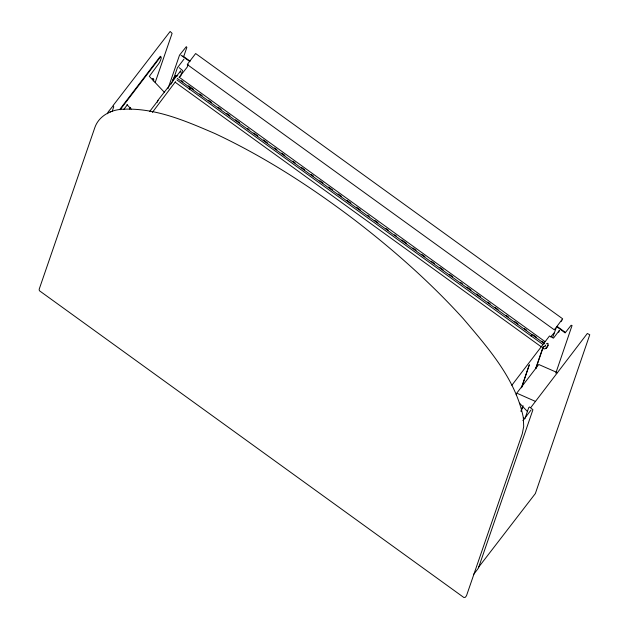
<?xml version="1.0" encoding="UTF-8"?>
<svg xmlns="http://www.w3.org/2000/svg" width="629" height="629" viewBox="0 0 629 629"><rect width="100%" height="100%" fill="white"/><g stroke="black" fill="none" stroke-linecap="round" stroke-linejoin="round"><path stroke-width="0.94" d="M543.605 347.664C542.284 349.944 546.373 348.686 546.837 347.499L546.963 347.004C546.562 347.247 550.218 341.484 546.389 343.796M110.114 111.616L110.382 112.104M548.071 345.227L547.544 346.791L546.318 347.633M175.829 76.392L177.755 75.732M545.477 348.167C545.296 349.079 547.403 347.876 546.381 347.46M174.319 77.619L174.972 76.612M175.515 81.644L152.328 112.457M107.575 113.77L108.298 111.726L113.031 105.939L113.77 106.733L112.159 111.427M113.134 105.491L170.137 31.474L172.102 33.361L155.206 82.43M153.217 80.944C154.498 80.284 153.452 77.847 152.611 79.301M157.289 102.22L157.95 100.31L172.016 82.265M167.959 88.744L179.532 55.132L186.302 46.68L186.868 47.356L183.66 56.673M180.971 55.226L189.604 61.39M171.214 83.995L171.866 82.085L180.665 70.857L180.004 72.767M172.55 81.825L177.409 67.743L183.951 59.165M179.21 67.688L182.552 70.464L180.609 76.235M188.15 64.472L187.135 67.209L179.179 77.288M516.197 394.8L516.771 393.125L538.754 364.498L557.593 372.73M522.054 385.852L529.075 365.473M521.59 387.826L529.39 364.545M520.985 411.154L522.581 406.523M535.656 368.547L543.314 346.32M521.158 411.28L523.069 405.721M535.829 368.673L543.48 346.445M552.521 337.694L556.681 326.632L565.117 332.906L571.124 325.256L572.06 325.5L555.824 373.091M524.869 418.828L528.714 407.655L529.524 406.971L532.944 409.707L478.378 568.176L473.472 574.639M530.884 407.427L587.329 333.48L589.758 334.762L535.358 493.545L478.386 567.5M531.041 410.006L522.911 420.667M558.701 332.34L559.362 330.429L553.481 338.135L549.479 336.004L511.849 385.27M565.385 332.411L557.302 326.522M158.099 100.491L149.765 111.364M175.743 76.046L174.713 76.652L175.845 75.983L175.491 76.329M531.002 336.09L532.032 334.801M119.801 109.375L160.348 56.288L160.765 56.586M120.186 109.721L160.159 57.381C162.817 55.297 160.025 62.114 158.917 63.427L149.317 76.353L164.562 92.471M123.677 109.564L127.396 104.776M129.425 108.99L130.62 107.433M182.787 56.012L190.178 61.17M173.848 79.042L173.211 79.427L175.121 76.345M556.783 326.608L561.776 319.902M557.294 327.041L557.561 326.349M550.65 336.869L554.283 332.749M547.434 345.588L548.071 345.195M517.533 393.487L535.263 401.333M545.579 345.117L544.596 346.634L545.131 346.036M189.195 89.617L190.375 87.887M175.051 76.376L175.585 76.109M173.942 78.334C172.66 77.91 173.525 82.305 173.219 79.482L173.29 80.583M561.28 321.403L562.656 318.809L195.65 53.536L187.513 64.158L187.3 64.575L554.298 329.824L555.651 327.929M179.1 77.147L545.107 341.681M181.435 80.669L183.023 81.817M188.598 85.843L193.37 89.294M199.731 93.894L202.121 95.624M208.49 100.223L211.666 102.519M218.035 107.119L221.219 109.422M226.786 113.448L229.97 115.752M235.537 119.777L239.515 122.647M247.472 128.402L249.068 129.55M253.841 133.002L257.819 135.88M263.386 139.897L267.364 142.775M274.527 147.949L276.917 149.678M281.69 153.13L284.874 155.426M292.823 161.181L295.213 162.903M301.582 167.503L304.758 169.806M311.127 174.406L313.517 176.128M319.878 180.735L323.062 183.031M328.629 187.057L332.607 189.934M338.182 193.96L341.358 196.256M346.933 200.281L350.911 203.159M356.478 207.185L360.456 210.062M367.619 215.236L369.207 216.384M374.782 220.409L377.966 222.713M385.915 228.461L388.305 230.19M394.674 234.79L396.262 235.938M401.829 239.963L406.609 243.415M412.97 248.015L416.154 250.318M421.721 254.344L424.905 256.64M431.274 261.239L434.45 263.543M440.025 267.569L443.209 269.865M449.57 274.464L452.754 276.768M460.711 282.515L462.299 283.671M467.08 287.123L471.058 289.993M476.625 294.018L480.603 296.896M487.766 302.069L490.148 303.799M494.921 307.251L498.105 309.547M506.062 315.302L508.452 317.024M514.813 321.623L517.997 323.927M524.366 328.527L526.748 330.249M533.117 334.848L536.301 337.152M541.868 341.177L543.456 342.325M177.284 78.428L544.675 343.866M176.883 79.938L542.882 344.464M175.287 82.305L541.396 346.909M152.682 78.546L153.099 78.845M519.53 403.173L527.416 411.5M131.154 109.108L126.956 104.634M523.304 417.625L523.092 416.437C515.009 378.155 487.789 347.633 463.219 318.596C430.134 282.162 393.101 249.477 354.08 219.552C310.522 186.601 264.384 156.707 214.851 133.513C185.492 120.886 154.443 107.347 121.79 109.297C110.421 109.989 98.879 116.176 94.916 127.357L39.155 289.309L39.383 290.708L463.848 597.495L465.287 597.314L466.498 595.726L522.267 433.774L523.69 426.517L523.328 417.774"/></g></svg>
